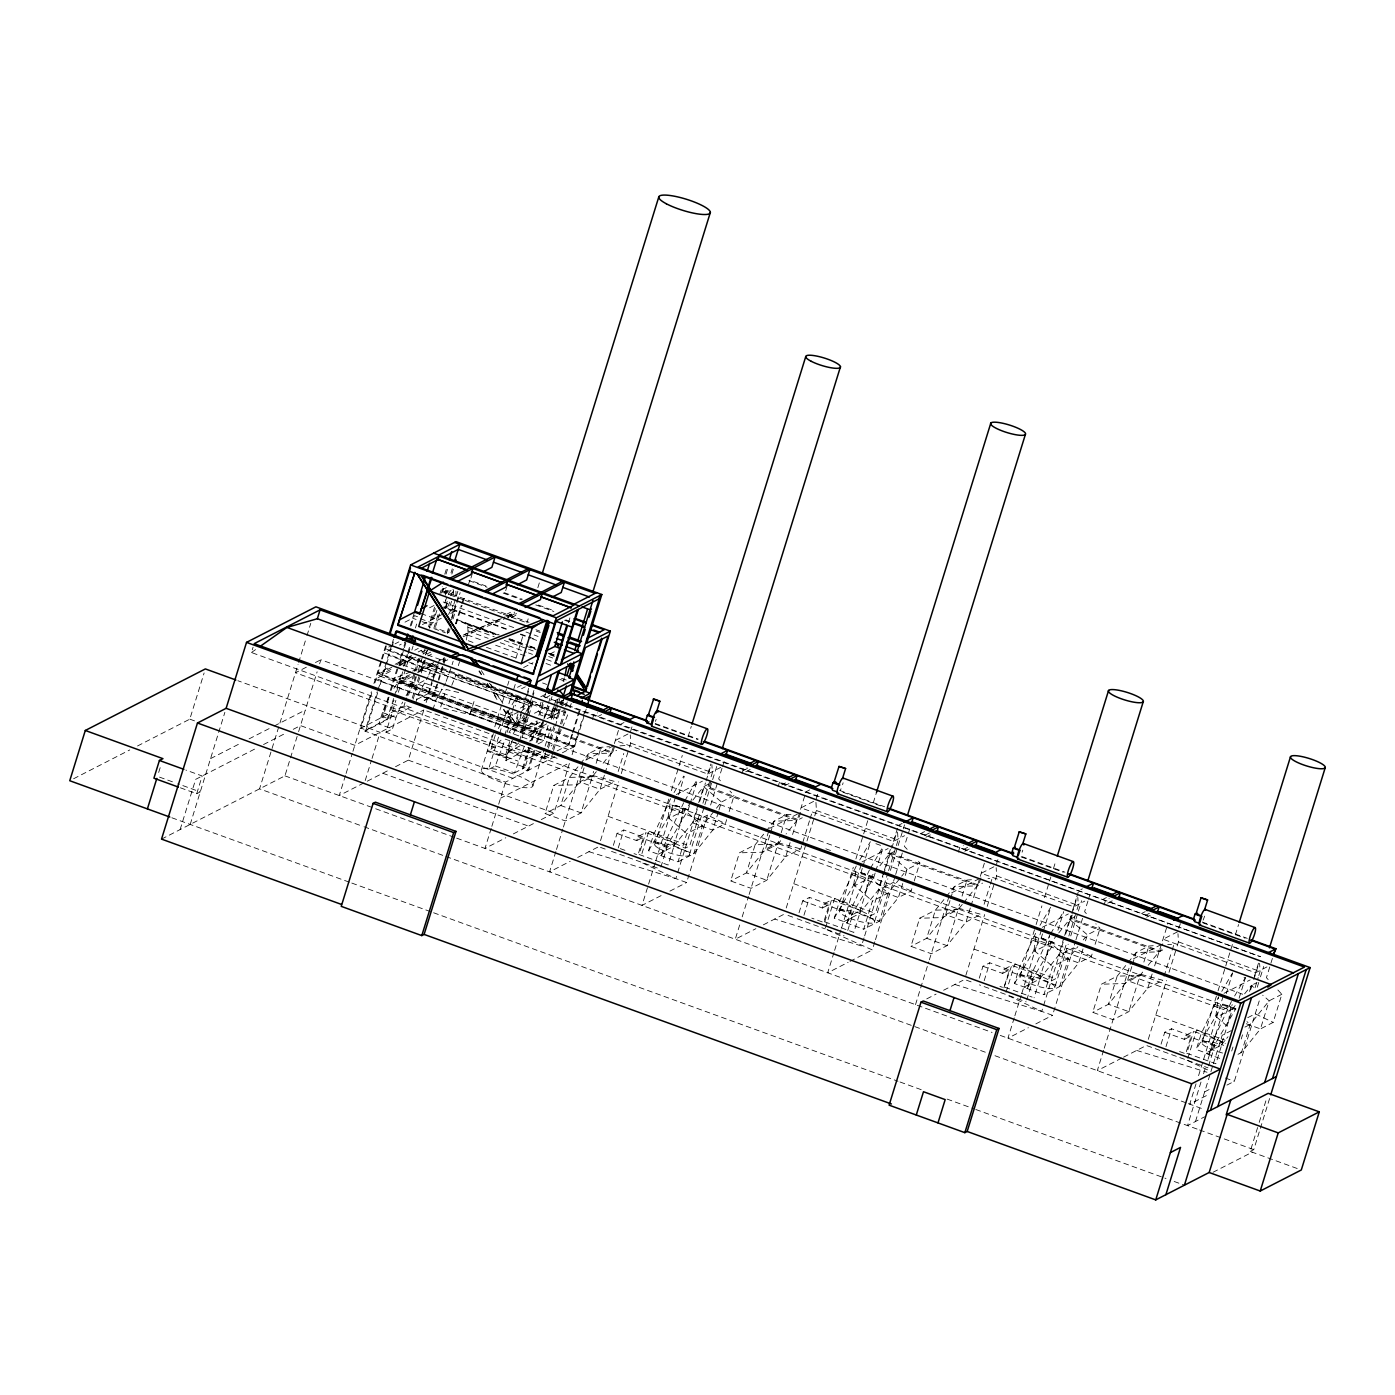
<?xml version="1.0" encoding="UTF-8"?>
<svg xmlns="http://www.w3.org/2000/svg" width="1395" height="1395" viewBox="0 0 1395 1395"><rect width="100%" height="100%" fill="white"/><g stroke="black" fill="none" stroke-linecap="round" stroke-linejoin="round"><path stroke-width="0.75" stroke-dasharray="5 3.75" d="M466.279 640.009L468.005 630.993L467.674 624.96L457.072 619.676L455.799 623.844M668.065 817.365L670.542 800.224M680.899 822.021L683.376 804.88M853.74 884.744L856.234 867.603M866.591 889.4L869.068 872.259M1033.991 950.152L1036.468 932.993M1046.825 954.808L1049.615 935.522L1032.126 972.734L1027.33 988.183L1014.496 983.527L1019.274 968.078L1036.781 930.866M1215.795 1016.118L1218.585 996.832L1201.078 1034.044L1196.3 1049.493L1209.151 1054.149L1235.9 1008.602L1222.84 1004.051L1196.3 1049.493M1228.629 1020.774L1231.105 1003.633M458.711 692.548L446.121 689.461L440.541 707.457L469.941 714.676L471.963 708.119M537.999 743.919L543.684 740.989L548.165 725.156M158.681 772.446L161.123 764.565M137.53 745.976L189.807 719.157L204.123 672.948M180.112 829.589L195.666 779.352L255.826 748.487M180.408 787.809L196.712 793.72L202.188 775.986L185.901 770.075M190.191 824.428L218.021 734.485M218.649 732.48L224.874 712.339M1235.831 1009.718L251.449 652.511L253.088 647.193M278.704 726.969L259.557 788.855L361.968 826.032M279.907 723.081L298.042 664.508M298.669 662.451L306.325 637.724M306.97 635.667L310.789 623.303M161.524 839.11L284.929 775.847L297.989 733.648M298.617 731.625L317.136 671.815M319.629 663.776L320.867 659.748L1242.701 994.251M345.472 775.463L339.247 795.551L388.246 770.441M346.099 773.44L352.307 753.352M352.935 751.347L371.384 691.746M373.912 683.55L380.887 661.038M381.515 658.998L386.589 642.624M371.767 693.071L360.921 728.103L366.153 730.003L387.182 719.227L381.951 717.326L389.606 692.583M374.959 682.765L381.689 660.986M382.317 658.981L387.322 642.816M573.868 746.534L378.742 675.668L379.388 673.611L394.68 665.781M554.809 756.665L505.513 782.124L365.002 731.137L377.208 691.728M377.853 689.653L381.463 680.533L376.231 678.633L393.442 669.809M391.611 645.188L382.23 675.476L545.218 734.694M392.222 643.217L393.442 639.276M365.943 730.649L377.626 692.896M380.19 684.649L381.463 680.533M385.683 666.932L383.172 674.988L518.399 724.057L524.642 703.882L388.473 655.301L389.414 654.813L386.293 664.909M391.943 646.687L393.774 640.758M389.065 697.134A40.56 8.562 -70.1 0 0 382.439 712.514L378.882 724.022L392.466 728.957L396.041 717.448A40.56 8.562 -70.1 0 1 402.649 702.069M390.251 690.525L397.261 667.856M395.151 664.282L398.987 662.311L403.347 648.187M403.975 646.164L405.23 642.136L399.493 645.083M410.182 626.111L414.507 612.126M388.682 698.459L383.015 716.786L388.246 718.669L409.188 707.945L403.957 706.044L406.486 697.901M391.21 690.333L398.133 667.943M399.214 664.438L406.294 641.595M411.263 625.518L414.332 615.596L417.82 616.852M398.987 662.311L400.417 662.834L399.772 664.874L404.637 665.711L407.758 655.615M431.543 663.811L418.221 670.646L400.731 664.299L401.446 661.98L410.967 657.097M365.194 780.572L371.401 760.467M372.029 758.461L380.12 732.34L237.882 680.725M393.599 698.476L386.973 719.872L365.002 731.137M394.244 696.401L401.865 671.78M403.573 666.252L407.323 654.133M407.95 652.11L409.834 646.059M415.414 628.012L416.634 624.053M388.246 718.669L393.965 700.168M396.511 691.937L402.771 671.762M408.386 653.592L410.269 647.524M512.924 778.34L385.997 732.27L395.884 700.36M398.377 692.269L401.516 682.155L412.432 676.558M512.732 711.938L505.147 715.844L402.632 678.65L409.502 656.417L536.43 702.47L523.421 709.41M411.839 650.035L413.059 646.094M407.113 695.861L414.036 673.489M414.664 671.448L419.703 655.162M444.778 574.182L447.307 565.986M408.526 695.233L415.396 673.07M416.006 671.065L420.994 654.952M429.276 628.221L435.362 608.534M439.634 594.758L442.25 586.318M446.016 574.13L448.527 566.021M406.084 695.617A40.56 8.562 -70.1 0 1 409.398 690.42L412.327 686.811L415.448 676.697M441.308 618.247L432.084 622.972L431.456 625.03L419.808 620.81M433.409 618.927L435.868 610.958M441.413 593.032L444.499 583.075M416.355 676.697L413.286 686.584L424.324 680.481M418.221 670.646L425.109 648.413M436.862 610.417L434.386 618.403L420.802 613.486M442.442 592.422L443.68 588.428M412.24 698.058L419.581 674.343M423.749 660.864L420.802 670.385L424.603 660.428M427.009 650.366L425.58 654.97L427.864 649.931M438.047 614.689L433.758 628.57L435.205 627.82L439.512 613.939M462.931 599.623L444.761 593.014L446.627 586.964M451.003 572.822L452.259 568.794M413.129 699.139L420.61 674.971M421.238 672.965L426.225 656.853M445.301 595.194L447.464 588.237M451.84 574.095L453.706 568.044M415.501 703.481L418.413 694.065L428.108 676.68M451.596 601.262A14.299 3.017 -70.1 0 1 448.963 608.168L448.562 608.987L451.021 609.877L452.294 609.231L457.996 590.852M428.125 693.646L432.485 679.557M433.113 677.534L438.1 661.439M447.132 632.214L448.388 628.134M451.561 617.898L455.991 603.582M456.618 601.541L459.164 593.346M395.535 766.692L408.299 760.153L423.853 709.915L492.313 734.746M426.155 702.487L432.206 682.922M432.834 680.882L437.28 666.514M437.925 664.456L439.826 658.3M447.446 633.679L448.719 629.581M451.631 619.624L460.158 592.631M431.613 676.749L435.257 674.866L438.187 665.363M450.027 628.796L448.789 632.755L435.205 627.82M453.096 618.874L455.555 610.94L450.341 613.608M444.22 657.272L442.982 661.282L443.819 660.846L426.434 654.534M424.063 700.674L433.217 695.983L437.716 681.457M438.344 679.435L444.569 659.294M455.52 623.879L461.222 605.482M461.85 603.425L464.378 595.246M445.476 658.841L434.246 695.094L421.987 701.371M456.322 623.774L462.076 605.203M462.721 603.128L465.267 594.88M468.458 584.557L469.819 580.163L485.983 586.039M470.935 578.088L472.521 572.926M432.903 709.793L435.815 700.377L445.511 682.992M452.085 664.7L453.166 661.213M458.345 665.642L459.565 661.666M451.788 685.311L455.869 675.267L554.582 711.084L455.869 675.267M505.705 590.713L507.292 585.551M469.941 714.676L474.928 698.581M508.146 618.002L509.053 615.073L514.72 612.161M481.258 770.441L492.191 735.13M494.772 726.83L501.834 703.987M502.479 701.894L506.978 687.369M507.623 685.294L508.913 681.126M515.976 658.283L523.7 633.365M526.909 622.972L528.199 618.822M537.842 587.679L539.778 581.436M512.366 740.222L505.949 758.008L487.221 751.207L494.214 731.503M518.888 742.82L505.688 754.765L490.866 749.377L496.149 732.305M505.147 715.844L506.385 711.799M508.896 703.725L512.017 693.611M513.744 689.217L515.575 683.288M518.591 711.886L504.031 719.349L488.512 769.482L495.33 765.942L505.234 739.088L516.743 743.256M504.694 735.409L516.673 696.715L518.469 695.809L515.313 705.992M507.117 732.462L512.802 714.135M517.946 713.944L514.755 724.284L508.931 732.305L528.13 739.263L533.936 731.242M505.688 754.765L510.971 737.676M546.613 723.848L535.192 730.405L516.01 723.447L518.521 715.339M505.949 758.008L511.058 741.547L559.5 759.142M541.173 751.818L527.763 758.706L525.043 767.442L505.862 760.484L508.565 751.748L521.992 744.86M526.822 694.257L517.44 724.546L518.399 724.057M527.432 692.286L528.653 688.328M527.153 695.756L529.594 687.857M618.438 730.439L611.463 752.986L522.079 720.552L523.212 716.925M522.079 720.552L523.387 719.89L525.636 712.618M491.214 828.351L484.989 848.439L505.81 837.767M491.842 826.328L498.05 806.24M498.678 804.217L505.513 782.124M380.521 681.022L521.033 732.009L526.822 713.298M527.467 711.223L533.901 690.438M532.454 697.674L534.895 689.775M519.515 740.797L526.456 718.39M527.083 716.35L531.495 702.103L516.673 696.715L511.267 706.079M521.939 737.833L528.234 717.466M528.879 715.426L533.291 701.179M495.33 765.942L514.528 772.9L524.415 746.046M505.862 760.484L525.078 750.545L526.142 747.092M534.494 713.264L538.191 711.363L541.12 701.929M514.528 772.9L522.288 768.872L530.257 743.134M530.867 741.146L537.127 720.919M538.854 715.356L543.858 699.191M544.486 697.169L545.741 693.123M534.895 750.144L528.705 770.162L523.474 768.261L529.647 748.348M532.105 740.379L537.703 722.296M543.161 704.649L540.039 714.746L545.271 716.646L548.392 706.55M568.445 622.676L570.224 616.921M533.71 750.772L527.519 770.772L522.288 768.872M536.186 742.75L543.004 720.744L521.033 732.009M547.834 705.138L544.085 717.257L558.785 709.706M548.462 703.115L550.327 697.047M537.371 742.14L544.189 720.134M550.781 700.639L552.036 696.611M552.716 717.396L550.851 716.716L555.716 700.987L550.048 717.135L552.716 717.396L555.611 708.067M551.914 717.815L554.792 708.486M553.972 711.398L557.669 699.47M563.161 681.702L564.382 677.778M556.343 706.271L557.738 701.72M532.925 785.612L544.503 748.226M545.131 746.151L550.92 727.458M553.501 719.14L558 704.614M558.645 702.539L559.918 698.372M544.259 757.502L546.404 750.597M547.555 746.883L554.966 722.924M559.116 709.497L556.204 718.931L560.302 708.887M567.259 701.964L566.004 706.01L560.79 704.109L562.045 700.063M548.427 748.191L554.669 728.068M555.28 726.063L560.267 709.968M563.702 698.878L562.325 703.324L560.79 704.109M552.699 748.993L564.94 709.497M552.908 752.515L551.025 758.601L526.612 749.743L530.414 747.807M553.536 750.493L561.086 726.115M561.714 724.092L566.736 707.84M569.98 707.561L571.235 703.516M604.401 775.184L600.042 789.256L581.07 812.884L565.341 820.94L545.026 813.564L553.728 785.455L569.456 777.399L578.942 765.576M571.758 734.572L568.637 744.634L572.665 734.101M572.386 732.549L579.867 708.398M573.275 732.096L580.756 707.928M576.989 736.473L573.729 746.97L433.217 695.983M577.6 734.45L582.587 718.338M583.215 716.332L585.08 710.299M541.277 819.58L554.042 813.041L569.596 762.803L500.543 798.202M572.107 754.643L579.221 731.712M579.849 729.655L584.296 715.286M584.923 713.246L586.196 709.131M592.387 719.349L593.799 714.798L597.496 712.897M555.873 851.508L549.578 871.875L570.189 861.308M556.5 849.468L562.813 829.083M563.44 827.061L583.284 762.978M584.086 767.825L579.745 781.88L560.755 805.508L545.026 813.564M586.58 759.787L588.446 753.771L601.106 747.267L609.493 746.656M592.404 775.393L615.073 781.549L600.042 789.256L579.745 781.88L592.404 775.393L593.642 771.383M596.136 763.344L601.106 747.267M605.029 773.179L611.237 753.108L616.607 750.353M614.445 746.866L612.754 752.323L523.387 719.89M618.177 771.505L623.774 753.439M631.987 726.865L630.121 732.898L615.317 740.483L707.753 774.033L720.709 767.389M600.53 840.627L618.752 781.741M621.281 773.615L628.831 749.22M629.459 747.179L630.714 743.116L630.244 734.938M613.329 845.405L617.026 833.495L623.809 830.008L643.479 837.157L637.951 855.03L634.01 853.618M618.264 847.898L623.809 830.008M617.026 833.495L636.713 840.627L637.951 836.616L645.833 832.571L674.918 843.121L668.135 865.022L639.067 854.472L645.833 832.571M641.927 853.566L648.884 831.124L685.241 848.23L689.688 845.945L700.395 811.367M689.444 805.717L688.171 809.85L661.404 855.397L648.57 850.741L653.348 835.291L670.856 798.079M654.656 844.69L668.798 799.021M671.379 790.703L678.441 767.878M679.086 765.803L682.294 755.427M688.084 736.734L691.292 726.359M655.249 862.633L641.996 905.407L662.451 894.927M655.877 860.593L675.703 796.528M678.528 794.854L684.282 776.265M661.404 855.397L666.2 839.947L683.689 802.735M660.864 867.08L667.019 847.166L674.918 843.121M690.089 803.642L697.762 778.846M698.075 804.723L692.478 822.788L673.489 846.416L657.777 854.49L678.022 861.831L686.724 833.722L702.452 825.666L714.658 810.478M698.703 802.7L703.673 786.64L709.305 783.763M707.753 774.033L710.875 763.989M697.238 809.449L675.825 878.623L686.619 882.547L707.509 815.098L725.417 823.643L726.673 819.615M699.767 801.288L705.452 782.926M706.079 780.886L711.136 764.565M702.923 803.241L710.473 778.846M711.101 776.806L712.357 772.743L711.886 764.565M809.693 789.901L805.996 791.802L797.138 820.365L707.771 787.948L709.078 787.268L710.77 781.81M689.479 854.507L704.248 806.763M704.894 804.688L717.745 763.17M710.613 805.054L717.448 782.961M722.017 768.226L718.687 778.951L722.906 783.467M722.558 766.43L724.423 760.414M718.32 812.082L712.74 830.147L693.751 853.775L678.022 861.831M718.948 810.059L721.442 802.038L734.119 795.534L729.916 791M729.149 811.594L734.119 795.534M742.018 773.65L743.43 769.098L747.127 767.198M790.093 842.58L785.734 856.635L766.744 880.262L751.033 888.319L730.718 880.96L739.42 852.833L755.148 844.777L764.634 832.954M778.079 786.728L779.474 782.176M739.681 924.99L735.252 939.253L755.881 928.686M742.192 916.846L748.505 896.479M749.132 894.439L768.959 830.356M769.778 835.204L765.436 849.259L746.447 872.886L730.718 880.96M770.406 833.199L774.138 821.149L786.797 814.663L790.982 814.349M809.466 820.818L800.765 848.927L785.734 856.635L765.436 849.259L778.096 842.772L780.572 834.733M781.2 832.728L786.797 814.663M792.569 834.541L796.929 820.487L802.299 817.732M800.695 812.431L798.446 819.702L709.078 787.268M810.077 818.813L811.942 812.779M817.679 794.261L815.813 800.277L801.009 807.862L893.445 841.412L904.553 835.71M786.222 908.005L806.327 843.033M806.973 840.993L816.406 810.495L815.935 802.317M799.021 912.783L802.718 900.874L809.501 897.386L829.171 904.535L823.643 922.426L811.82 918.137M803.956 915.277L809.501 897.386M802.718 900.874L822.387 908.005L823.643 903.995L831.525 899.949L860.61 910.499L853.827 932.401L824.759 921.851L823.643 922.426M824.759 921.851L831.525 899.949M874.839 941.747L872.311 949.925L825.16 928.913L834.559 898.502L870.933 915.608L875.38 913.324L887.97 872.66M875.136 873.096L873.845 877.228L847.096 922.775L834.262 918.119L839.04 902.67L856.53 865.458M839.842 910.83L853.322 867.237M855.902 858.936L868.754 817.418M873.253 802.892L876.461 792.5M834.001 952.419L827.688 972.803L848.143 962.306M834.628 950.379L840.941 930.012M841.569 927.971L861.395 863.906M834.262 918.119L861.011 872.572L862.284 868.44M862.93 866.365L870.602 841.569M847.096 922.775L851.874 907.325L869.381 870.114M847.776 930.465L852.711 914.545L860.61 910.499M875.781 871.021L882.808 848.299M883.767 872.102L878.17 890.167L859.181 913.795L843.452 921.868L863.714 929.209L872.416 901.1L888.144 893.044L900.35 877.856M984.364 863.226L977.389 885.773L888.005 853.339L889.138 849.712M888.005 853.339L889.312 852.676L891.562 845.405M884.395 870.096L889.365 854.019L894.997 851.142M893.445 841.412L898.415 825.334L902.129 823.451M864.028 937.893L861.517 946.002L774.626 919.061M864.656 935.871L882.93 876.827M883.558 874.787L891.143 850.305M891.771 848.265L896.828 831.943M888.598 870.619L898.049 840.121L897.578 831.943M874.351 922.357A18.274 3.958 17.2 0 0 851.002 910.918A18.274 3.958 17.2 0 0 845.928 916.498A18.274 3.958 17.2 0 0 874.351 922.357L887.848 878.763M890.411 870.463L897.491 847.619M898.136 845.544L904.553 824.794M875.467 939.707L895.049 876.444M895.677 874.438L903.14 850.34M907.151 837.384L904.378 846.329L907.186 849.346M908.25 833.826L910.115 827.793M902.774 883.471L898.415 897.526L879.443 921.153L863.714 929.209M905.25 875.432L907.116 869.416L919.811 862.912L917.003 859.895M911.109 891.021L893.184 882.477L878.17 890.167L898.415 897.526L911.109 891.021L913.603 882.983M914.213 880.977L919.811 862.912M970.327 907.971L965.968 922.025L946.996 945.653L931.267 953.727L910.952 946.351L919.654 918.241L935.382 910.168L944.886 898.363M958.313 852.136L959.725 847.585L963.422 845.684M915.504 1004.662L928.739 961.87M929.366 959.83L949.21 895.764M950.012 900.612L945.671 914.667L926.681 938.294L910.952 946.351M950.64 898.589L954.372 886.54L967.031 880.053L973.326 879.582M958.33 908.18L980.999 914.335L965.968 922.025L945.671 914.667L958.33 908.18L959.568 904.152M962.062 896.131L967.031 880.053M970.955 905.965L977.163 885.877L982.551 883.122M980.929 877.839L978.68 885.11L889.312 852.676M984.103 904.291L989.7 886.209M990.328 884.203L992.194 878.187L987.991 878.501M997.913 859.651L996.047 865.685L981.26 873.27L1073.679 906.802L1084.787 901.118M965.828 975.436L984.678 914.527M987.207 906.401L994.757 882.006M995.385 879.966L996.64 875.903L996.169 867.725M979.255 978.191L982.952 966.264L989.735 962.794L1009.405 969.943L1003.877 987.817L999.936 986.387M984.19 980.685L989.735 962.794M982.952 966.264L1002.639 973.414L1003.877 969.385L1011.776 965.34L1040.844 975.907L1034.061 997.809M1003.877 987.817L1011.776 965.34M1006.004 992.316L1014.81 963.91L1051.167 981.016L1055.631 978.732L1066.321 944.153M1020.094 976.326L1035.474 926.611M1036.119 924.536L1041.891 905.896M1044.454 897.613L1048.935 883.105M1049.581 881.047L1050.871 876.897M1053.434 868.614L1055.998 860.331M1014.235 1017.827L1007.94 1038.194L1028.377 1027.714M1014.862 1015.787L1021.175 995.42M1021.803 993.379L1041.647 929.314M1014.496 983.527L1041.245 937.963L1042.536 933.83M1043.164 931.773L1050.836 906.977L1039.972 925.373M1026.79 999.849L1032.945 979.953L1040.844 975.907M1057.933 930.238L1063.688 911.632M1064.001 937.492L1058.404 955.575L1039.432 979.203L1023.703 987.259L1043.948 994.618L1052.65 966.508L1068.378 958.452L1077.864 946.63M1064.629 935.487L1069.599 919.427L1075.231 916.532M1070.941 915.678L1069.808 919.322L1159.193 951.739M1072.615 910.29L1076.173 898.781M1076.8 896.776L1078.666 890.742L1082.363 888.842M1063.164 942.235L1041.751 1011.41L1052.545 1015.316L1075.301 941.852M1065.693 934.075L1071.377 915.713M1072.005 913.673L1077.062 897.351M1072.249 915.015L1071.116 918.642L1160.5 951.076L1162.75 943.805M1068.849 936.028L1076.399 911.615M1077.027 909.592L1078.283 905.529L1077.812 897.351M1054.725 987.712A18.274 3.958 17.2 0 0 1030.975 976.291A18.274 3.958 17.2 0 0 1026.511 982.063A18.274 3.958 17.2 0 0 1054.725 987.712L1068.186 944.206M1070.75 935.923L1077.794 913.132M1078.44 911.074L1081.648 900.717M1075.911 939.846L1083.374 915.748M1087.943 901.013L1084.612 911.72L1087.42 914.736M1088.484 899.217L1090.349 893.201M1083.008 948.879L1078.666 962.916L1059.677 986.544L1043.948 994.618M1085.502 940.84L1087.368 934.824L1100.045 928.32L1095.842 923.786M1104.073 905.024L1105.485 900.472L1109.182 898.572M1091.343 956.412L1073.435 947.868L1058.404 955.575L1078.666 962.916L1091.343 956.412L1092.599 952.401M1095.075 944.38L1100.045 928.32M1152.13 973.954L1147.789 988.009L1128.799 1011.637L1113.071 1019.693L1092.756 1012.334L1101.457 984.207L1117.186 976.151L1126.689 964.329M1103.602 1050.261L1097.307 1070.628L1121.685 1058.125M1104.247 1048.22L1131.014 961.73M1131.833 966.578L1127.474 980.633L1108.484 1004.26L1092.756 1012.334M1132.444 964.573L1136.175 952.523L1148.835 946.037L1155.13 945.566M1143.865 962.097L1148.835 946.037M1154.624 965.915L1168.034 923.176M1164.04 976.291L1171.504 952.192M1172.131 950.187L1173.997 944.153L1167.702 944.624M1180.344 923.612L1177.868 931.651L1163.064 939.236L1255.5 972.786L1268.439 966.142M1148.259 1039.38L1166.499 980.511M1169.01 972.367L1176.56 947.972M1177.188 945.932L1178.444 941.869L1177.973 933.691M1161.076 1044.157L1164.755 1032.248L1171.538 1028.76L1191.208 1035.91L1185.68 1053.8L1177.816 1050.941M1165.993 1046.651L1171.538 1028.76M1164.755 1032.248L1184.442 1039.38L1185.68 1035.369L1193.579 1031.323L1222.648 1041.873L1215.865 1063.775L1186.796 1053.225L1193.579 1031.323M1187.825 1058.282L1196.614 1029.876L1225.316 1043.39M1202.019 1042.64L1217.399 992.926M1218.044 990.851L1225.089 968.06M1225.734 965.985L1232.796 943.194M1235.36 934.912L1238.568 924.554M1196.038 1083.793L1189.743 1104.177L1208.332 1094.639M1198.567 1075.65L1202.978 1061.386M1203.606 1059.346L1223.45 995.28M1226.257 993.606L1232.657 972.943M1209.151 1054.149L1213.929 1038.7L1231.419 1001.488M1200.99 1082.049L1187.529 1125.591L1204.582 1116.837M1203.571 1073.749L1205.489 1067.541M1208.053 1059.241L1223.467 1009.492L1232.517 1004.836M1208.593 1065.832L1214.766 1045.919L1222.648 1041.873M1195.48 1121.51L1210.285 1073.679M1210.912 1071.656L1212.778 1065.606M1213.406 1063.583L1222.159 1035.317L1231.279 1030.643M1219.683 1058.387L1205.507 1053.242L1221.235 1045.169L1232.413 1009.021L1236.493 1003.964M1239.091 998.262L1245.491 977.599M1249.536 991.426L1251.402 985.393L1257.034 982.516M1254.419 976.273L1258.604 962.742M1231.715 1051.028L1232.971 1046.982M1250.652 989.84L1253.181 981.679M1253.809 979.639L1258.865 963.317M1255.047 987.765L1258.203 977.599M1258.831 975.558L1260.086 971.495L1259.615 963.317M1241.254 1038.979L1242.526 1034.828M1257.279 987.189L1259.842 978.906M1260.487 976.831L1263.696 966.473M1226.92 1085.101L1234.348 1081.299L1260.208 997.774M1269.746 966.979L1266.433 977.703L1269.223 980.72M1270.915 963.178L1272.781 957.162M1237.993 1054.306L1241.48 1052.527L1260.47 1028.9L1273.164 1022.396L1281.848 994.286L1276.251 988.253M1297.193 1168.504L1250.216 1151.45L1258.569 1124.457M1259.214 1122.382L1266.922 1097.481M1250.216 1151.45L1253.774 1149.637L1270.113 1096.836M428.771 675.023L434.141 660.149M446.173 681.335L451.544 666.461M551.234 719.384L554.181 712.374L455.485 676.558M498.311 728.556L510.186 707.962M513.133 733.927L525.008 713.333M526.089 711.467L531.495 702.103M674.047 792.587L683.637 776.126M684.753 800.904L697.535 778.968M859.739 859.965L870.393 841.691M870.445 868.283L882.163 848.177M1050.679 933.691L1063.478 911.737M1221.776 991.339L1232.43 973.065M1234.627 995.995L1245.282 977.721L1241.602 976.378M648.57 850.741L675.11 805.299L688.171 809.85M1027.33 988.183L1054.097 942.636L1041.245 937.963M448.51 614.515L451.422 609.057A14.299 3.017 -70.1 0 0 452.834 605.674M580.303 763.885L588.446 753.771L611.237 753.108L601.751 764.913M596.328 771.662L592.247 776.736L581.07 812.884L560.755 805.508L569.456 777.399L592.247 776.736L576.519 784.792L553.728 785.455M691.467 801.829L684.683 810.268L673.489 846.416L693.751 853.775L702.452 825.666L684.683 810.268L668.955 818.342L686.724 833.722M692.827 800.137L703.673 786.64L721.442 802.038L716.001 808.786M765.994 831.28L774.138 821.149L796.929 820.487L786.082 833.983M780.659 840.732L777.939 844.114L766.744 880.262L746.447 872.886L755.148 844.777L777.939 844.114L762.211 852.171L739.42 852.833M873.096 874.281L870.375 877.647L859.181 913.795L879.443 921.153L888.144 893.044L870.375 877.647L854.647 885.72L872.416 901.1M879.861 865.842L889.365 854.019L907.116 869.416L901.693 876.165M946.228 896.671L954.372 886.54L977.163 885.877L963.614 902.757M962.254 904.448L958.173 909.505L946.996 945.653L926.681 938.294L935.382 910.168L958.173 909.505L942.462 917.579L919.654 918.241M1057.393 934.615L1050.609 943.055L1039.432 979.203L1059.677 986.544L1068.378 958.452L1050.609 943.055L1034.881 951.111L1052.65 966.508M1058.753 932.924L1069.599 919.427L1087.368 934.824L1083.287 939.881M1128.049 962.637L1136.175 952.523L1158.966 951.861L1164.354 949.106M1142.697 972.106L1139.994 975.489L1128.799 1011.637L1108.484 1004.26L1117.186 976.151L1139.994 975.489L1124.265 983.545L1101.457 984.207M1148.12 965.357L1158.966 951.861M1244.619 993.833L1251.402 985.393L1254.628 988.201M1221.235 1045.169L1228.018 1036.729M490.866 749.377L502.601 738.775M516.01 723.447L527.083 717.047M409.293 676.279L399.702 681.649L528.443 728.207M251.449 652.511L256.767 648.762M523.474 768.261L525.043 767.442M73.621 778.741L129.787 749.935M446.435 587.591L440.994 590.381L529.001 622.309M443.418 592.823L450.969 588.934M444.761 593.014L451.893 589.37M306.359 667.176L295.496 672.756L1223.467 1009.492M315.427 662.538L320.867 659.748M448.632 594.723L456.2 590.835M429.573 607.784L435.275 604.855L428.527 626.669L445.406 632.789M404.986 622.135L412.641 618.212L416.111 619.467M422.389 624.576L443.122 613.939M393.146 644.821L385.491 648.745L531.233 701.633M395.047 643.845L398.865 641.874M391.838 648.989L384.2 652.912L529.943 705.8L523.055 728.033L536.43 721.18M390.722 650.628L389.78 651.116L525.932 699.697M414.751 650.209L418.273 648.396M418.169 651.971L421.639 650.192M210.54 758.636L241.37 742.837M249.077 738.879L272.199 727.039M274.135 726.045L305.296 710.072M411.542 655.633L400.121 661.492L401.446 661.98M387.514 668.205L377.94 673.105L379.388 673.611M396.581 664.805L400.417 662.834M425.684 650.087L421.9 652.04L427.132 653.924L430.671 652.11M378.742 675.668L392.134 668.798M400.731 664.299L414.053 657.463M398.761 665.903L415.902 657.115M422.894 653.976L426.678 652.04M506.734 614.236L510.518 612.3M428.003 655.946L431.543 654.115M514.825 613.765L507.274 617.654L516.603 613.608M263.533 744.546L285.975 733.038M293.229 729.323L300.483 725.592L354.801 745.314L423.853 709.915M511.477 617.514L519.045 613.643M421.953 667.455L425.928 668.449M428.091 665.014L431.543 666.269M402.632 678.65L409.555 675.093M417.576 672.739L433.932 664.351M196.712 793.72L200.252 791.907L177.828 783.781M359.98 728.591L405.422 705.295L410.514 707.614L413.443 706.114M416.774 699.47L429.032 693.193L574.775 746.081M385.997 732.27L392.466 728.957M523.613 667.542L532.995 662.73M549.909 654.063L555.541 651.169M489.279 683.114C498.067 692.025 488.634 688.136 486.855 683.602M502.828 703.376L497.038 694.257L492.958 693.21L497.596 700.499M497.038 694.257L501.171 701.807M517.493 687.299L521.259 685.364M521.521 688.746L525.322 686.793M540.789 696.733L548.427 692.809M520.335 708.05L533.64 701.232M545.515 697.814L550.955 695.024M554.983 700.708L558.68 698.825M559.116 702.417L566.527 698.616M560.04 704.37L563.737 702.47M561.522 705.94L567.19 703.028M565.638 706.201L567.643 704.911L562.412 703.028M547.119 718.634L564.556 709.689M597.932 716.507L601.629 714.606M530.675 752.568L532.21 751.783M545.794 756.718L549.578 754.765M557.146 750.894L568.515 745.069M562.377 752.794L574.635 746.499M620.304 724.423L624.001 722.523M585.76 760.048L613.713 745.715M513.377 833.896L533.989 823.329M676.331 794.54L702.417 781.165M742.96 770.755L752.219 766.012M577.687 857.454L598.647 846.713M745.732 771.749L751.277 768.907M636.713 840.627L643.479 837.157M707.509 815.098L692.478 822.788L712.74 830.147L725.417 823.643M781.775 784.827L785.472 782.926M784.548 785.838L793.79 781.095M769.587 828.386L799.387 813.093M669.896 891.126L686.619 882.547M862.005 861.918L888.109 848.544M920.909 833.495L924.606 831.594M925.042 835.204L932.453 831.403M925.966 837.157L931.511 834.315M763.379 924.833L784.339 914.091M822.387 908.005L829.171 904.535M963.858 849.293L967.572 847.393M964.782 851.246L974.041 846.503M951.686 892.835L979.639 878.501M850.008 961.364L872.311 949.925M1042.257 927.326L1068.343 913.952M1102.713 899.479L1106.409 897.578M1107.769 903.123L1113.315 900.281M926.751 998.89L936.115 994.077M943.613 990.241L962.951 980.319M1002.639 973.414L1009.405 969.943M1141.528 913.551L1145.225 911.65M1145.661 915.259L1149.375 913.359M1146.585 917.212L1150.282 915.312M1133.49 958.801L1161.442 944.467M1035.822 1023.895L1052.545 1015.316M1224.06 993.292L1250.147 979.918M1123.55 1057.166L1146.376 1045.465L1207.983 1067.82M1232.413 1009.021L1216.702 1017.094L1229.605 1028.289M1184.442 1039.38L1191.208 1035.91M1281.848 994.286L1269.171 1000.79L1250.182 1024.418L1241.48 1052.527L1237.435 1051.045M1247.723 1017.687L1255.238 1013.851L1273.164 1022.396M1244.933 1027.104L1250.182 1024.418L1246.956 1021.628M1204.652 1091.849L1211.941 1088.1M1213.04 1172.271L1252.239 1152.183M463.192 635.109L505.112 616.921M507.117 616.067L515.086 612.597M464.692 634.498L504.606 617.183M506.612 616.311L514.598 612.858M463.123 636.765L505.112 618.56M410.636 671.884L392.379 679.173L395.849 680.411L410.147 674.692M412.606 671.1L432.45 663.235M439.669 660.428L445.458 658.144M418.029 671.57L435.903 664.491M443.122 661.683L449.417 659.137M619.973 745.872L626.25 745.401M778.096 842.772L800.765 848.927M588.934 851.682L675.825 878.623L639.468 861.517M954.877 984.469L1041.751 1011.41L1005.394 994.304L979.412 984.887M1136.681 1050.435L1207.006 1072.249M504.17 592.631L522.358 599.24M538.453 605.081L554.425 610.87M468.912 580.634L487.064 587.225M503.194 593.084L521.364 599.676M535.767 604.907L553.885 611.481M565.777 619.868L569.788 621.316M564.591 620.234L570.642 622.432M464.953 600.356L501.293 613.538M503.316 614.271L525.531 622.327M535.872 629.686L539.9 631.15M536.29 631.115L540.318 632.58M443.209 601.995L513.883 627.645M526.002 632.04L532.053 634.237M534.076 634.969L538.104 636.434M452.294 609.231L508.582 629.651M520.649 634.028L526.665 636.225M528.688 636.94L536.726 639.869M443.906 606.72L508.286 630.069M520.457 634.498L530.606 638.178M532.628 638.91L536.691 640.375M446.348 607.924L444.709 607.313A6.173 1.308 -70.1 0 0 448.109 601.454M440.506 606.755L454.09 611.69M457.072 619.676L499.375 635.039M509.454 638.683L527.589 645.257M529.594 645.99L535.645 648.187M549.735 653.313L555.785 655.493M461.728 621.717L497.98 634.864M510.064 639.259L522.166 643.636M530.222 646.565L536.255 648.762M548.34 653.139L554.39 655.336M466.366 623.739L496.585 634.708M508.669 639.084L522.776 644.194M530.832 647.123L534.86 648.588M548.967 653.697L555.001 655.894M467.674 624.96L493.865 634.446M509.977 640.305L536.168 649.808M550.275 654.918L554.303 656.382M468.092 627.297L494.283 636.8M504.345 640.462L526.508 648.501M528.531 649.233L534.564 651.43M548.671 656.539L552.699 658.004M468.005 630.993L488.145 638.3M500.23 642.694L526.421 652.197M528.443 652.912L532.471 654.377M546.561 659.504L552.612 661.701M467.43 634.987L481.519 640.096M495.626 645.222L527.851 656.905M545.986 663.497L552.036 665.677M420.436 618.735L432.084 622.972M468.284 640.741L476.358 643.653M486.419 647.315L518.644 659.015M528.722 662.66L532.75 664.125M561.522 678.319L567.294 680.394M559.622 679.295L567.294 682.068M655.214 723.517L698.25 739.123M839.598 790.424L884.674 806.781M1021.925 856.582L1064.96 872.189M1202.211 922.008L1247.287 938.364M542.603 682.957L546.631 684.422M655.197 724.127L697.535 739.489M842.894 792.238L883.977 807.13M1021.123 856.914L1063.321 872.224M1202.926 922.88L1245.125 938.19M421.063 650.75L422.389 651.238M543.143 696.367L1260.47 956.708L554.914 701.406M431.421 668.397L448.824 674.709M630.714 743.116L712.357 772.743M816.406 810.495L898.049 840.121M996.64 875.903L1078.283 905.529M1178.444 941.869L1260.086 971.495M538.191 711.363L557.372 718.32M421.656 669.949L435.257 674.866M875.886 843.679L883.227 846.346M424.969 683.184L442.372 689.496M517.841 721.79L537.023 728.765M401.62 680.219L415.204 685.154M422.144 688.363L439.53 694.675M412.327 686.811L398.743 681.876L395.796 685.486A40.56 8.562 -70.1 0 0 392.501 690.699M471.405 711.311L544.643 737.885M511.756 727.771L530.937 734.746M418.413 694.065L435.815 700.377M470.446 714.414L543.684 740.989M825.84 848.805L831.873 850.985M525.078 750.545L549.49 759.403M861.011 872.572L873.845 877.228M524.694 750.719L549.107 759.595M675.11 805.299L687.944 809.954M860.802 872.677L873.636 877.333M1041.036 938.085L1053.87 942.741M1222.84 1004.051L1235.674 1008.707M666.496 805.543L679.33 810.199M852.188 872.921L865.022 877.577M1032.422 938.329L1045.256 942.985M1214.225 1004.295L1227.077 1008.951M502.095 746.116L521.277 753.073M508.565 751.748L527.763 758.706M392.745 710.456L495.26 747.668M1246.293 1023.756L1260.47 1028.9L1269.171 1000.79L1262.702 995.193M498.974 754.189L518.155 761.147M382.439 712.514L396.041 717.448M488.285 750.667L507.03 757.468M608.063 816.319L689.688 845.945M793.755 883.698L875.38 913.324M973.989 949.106L1055.631 978.732M1155.792 1015.072L1225.176 1040.251M654.081 841.29L666.932 845.945M839.773 908.668L852.624 913.324M1020.007 974.076L1032.858 978.732M1201.827 1040.042L1214.661 1044.698M637.951 836.616L667.019 847.166M823.643 903.995L852.711 914.545M1003.877 969.385L1032.945 979.953M1185.68 1035.369L1214.766 1045.919M408.299 760.153L554.042 813.041M1004.993 987.241L1032.126 997.094M620.234 848.613L626.146 850.758M600.478 847.375L607.819 850.043M611.498 851.368L660.253 869.068M788.001 915.416L795.342 918.084M797.173 918.747L825.16 928.913M827.043 929.593L844.045 935.766M966.404 980.162L973.745 982.83M1009.178 995.681L1026.179 1001.854M1225.368 1078.021L1234.348 1081.299M382.771 773.248L528.513 826.119M189.807 719.157L195.91 721.372M284.929 775.847L373.668 808.036M375.691 808.769L454.631 837.418M456.653 838.151L992.072 1032.439M1000.25 1035.404L1186.325 1102.922M1188.366 1103.672L1204.722 1109.6M364.025 826.764L443.906 855.763M445.964 856.495L986.771 1052.737M994.966 1055.719L1197.555 1129.235M1199.56 1129.967L1253.774 1149.637M159.501 777.12L175.805 783.031M171.847 817.766L349.744 882.32M351.802 883.07L431.578 912.016M433.618 912.766L897.996 1081.264M900.054 1082.014L922.548 1090.175M947.1 1099.086L973.693 1108.729M975.75 1109.478L1165.993 1178.513M1174.171 1181.478L1184.407 1185.192M1187.197 1060.287L1210.162 1071.081M490.918 684.631L493.185 688.206M507.466 710.665L515.592 723.43L506.96 710.927M481.345 670.611L484.745 675.965M479.409 670.856L481.676 674.413M487.361 683.341L489.628 686.915M493.464 692.949L498.102 700.255M503.909 709.375L512.017 722.139L503.403 709.619M478.903 671.1L481.17 674.674M1222.578 1053.033A18.205 3.941 17.2 0 1 1201.967 1042.797A18.205 3.941 17.2 0 1 1223.746 1045.343M455.903 591.306A14.299 3.017 -70.1 0 1 455.032 598.734M445.685 608.551A14.299 3.017 -70.1 0 1 447.9 601.611M450.759 595.229A14.299 3.017 -70.1 0 1 453.532 591.096M452.974 589.422A14.299 3.017 -70.1 0 1 452.573 597.845M445.423 600.722A14.299 3.017 -70.1 0 1 446.836 597.339M448.301 594.322A14.299 3.017 -70.1 0 1 452.154 589.353M449.748 602.047A6.173 1.308 -70.1 0 1 446.051 607.732A6.173 1.308 -70.1 0 1 448.126 599.222M444.831 603.041A6.173 1.308 -70.1 0 1 445.877 600.024M543.893 719A40.751 8.597 -70.1 0 0 548.915 706.672L568.096 713.63A40.751 8.597 -70.1 0 1 563.074 725.975M542.114 722.802A40.751 8.597 -70.1 0 1 529.246 741.233M561.313 729.759A40.751 8.597 -70.1 0 1 551.147 746.011M656.173 719.401A8.283 1.744 -70.1 0 1 655.371 721.372M843.103 782.769A8.283 1.744 -70.1 0 1 842.563 784.74M841.063 788.75A8.283 1.744 -70.1 0 1 840.208 790.547M1022.797 850.148A8.283 1.744 -70.1 0 1 1022.099 852.188M1204.6 916.114A8.283 1.744 -70.1 0 1 1203.118 920.125M1140.133 974.146L1127.474 980.633L1147.789 988.009L1162.802 980.301L1140.133 974.146M660.358 849.206A18.205 3.941 17.2 0 0 689.095 855.466A18.205 3.941 17.2 0 0 666.758 844.114A18.205 3.941 17.2 0 0 660.358 849.206M488.843 776.98A26.976 5.842 17.2 0 0 532.053 786.937A26.976 5.842 17.2 0 0 500.404 770.162A26.976 5.842 17.2 0 0 488.843 776.98"/><path stroke-width="1.5" d="M566.719 666.81L564.975 675.825M235.842 679.975L205.361 668.92L85.304 730.474L69.75 780.729L169.806 817.034M85.304 730.474L162.953 758.653L159.414 760.467L153.921 778.201L178.368 787.076M147.399 808.891L156.833 778.41M1270.74 1094.796L1310.114 967.589L315.898 606.825L246.531 642.38L226.13 708.311L197.462 723.011L161.524 839.11L341.496 904.431M260.324 646.251L286.934 627.436L317.345 618.735L320.083 609.859L1304.482 967.066L1238.586 1000.843L254.186 643.653L320.083 609.859M389.118 634.446L410.636 564.94L456.078 541.644L601.82 594.532L586.737 643.269L610.347 631.15L592.369 624.646M390.373 632.946L410.514 567.904M394.053 637.288L395.884 631.377L531.094 680.429L529.263 686.357M397.767 625.291L414.925 572.438L397.767 625.291L532.977 674.36L548.898 625.535M394.994 636.817L396.825 630.889L458.292 653.191M402.702 639.921L406.52 637.951L407.741 634.01M399.214 619.973L414.507 612.126L425.231 577.495M427.132 571.375L429.66 563.231M417.489 605.43L421.935 591.079M412.972 635.911L411.752 639.852L412.815 639.311L409.328 638.038M414.507 612.126L419.738 614.027L431.09 577.356M432.363 573.275L436.844 558.976L467.395 570.067M419.738 614.027L431.944 577.495M420.994 568.375L438.082 559.604L439.146 556.169L505.548 580.268L484.64 590.974M429.085 592.927L418.709 626.46L521.224 663.654L535.924 656.121L547.014 620.269M413.67 644.124L415.501 638.195M373.11 803.363L341.234 906.349L421.796 935.592L424.115 934.406L455.991 831.403L375.429 802.177L373.11 803.363L453.671 832.588L455.991 831.403M449.225 559.831L451.753 551.618M410.374 814.854L414.437 801.741M439.146 556.169L418.256 566.876L553.1 615.805L573.99 605.099L507.693 581.035L505.81 587.121L492.505 593.939M421.796 935.592L453.671 832.588M542.341 573.136L658.702 197.201M521.224 663.654L532.21 628.151L429.625 590.992L443.401 582.186M516.795 679.348L518.016 675.389M535.924 656.121L537.337 656.626L548.427 620.792M532.977 674.36L549.194 621.996M535.192 686.27L556.378 617.828L601.82 594.532M535.506 687.805L537.354 681.876L580.303 659.852L574.182 679.609L548.427 692.809M545.916 650.994L554.809 646.426L562.394 621.926M558.366 671.1L552.263 690.839L547.032 688.956L551.304 675.128M577.356 609.964L560.337 664.979L555.105 663.078L566.823 625.256M556.71 660.567L567.242 626.582M553.431 690.246L559.552 670.489M561.313 664.473L578.35 609.458M566.998 675.529L570.851 663.078M574.705 650.611L576.641 644.385M577.931 640.218L587.574 609.074M592.718 592.457L710.369 212.371M563.284 696.035L566.422 685.922M574.182 679.609L568.968 677.708L573.851 661.91M592.962 600.391L577.042 651.831L582.273 653.732L599.292 598.717L556.256 620.775L539.22 675.79L582.273 653.732M572.334 670.995L574.165 665.066M583.372 635.3L585.255 629.25M589.004 617.131L590.887 611.08M572.525 683.968L573.816 679.801M579.936 660.044L581.802 653.959M598.839 598.943L599.902 595.508M569.77 693.89L572.892 683.777L552.141 694.414M570.817 694.693L585.377 647.646L608.063 636.015L590.329 693.28L580.878 698.128M585.115 691.379L601.576 638.212M581.105 704.37L582.36 700.342M577.547 695.268L585.534 691.17L586.231 688.921L576.815 674.622M587.365 686.636L590.503 676.436M591.776 672.355L597.444 654.028M598.717 649.948L601.873 639.764M588.202 700.22L589.457 696.192L585.656 698.145M586.842 707.091L610.347 631.15M609.964 712.758L611.359 708.224L603.965 712.008M649.303 714.345L647.315 715.356L645.728 720.465L646.931 722.889L651.831 724.668L653.418 719.489M654.482 717.309L648.291 715.06L653.697 698.895L659.905 701.144L656.208 713.089M691.937 724.284L805.665 356.858M722.244 748.644L840.487 366.693M725.679 756.404L727.527 750.37L720.134 754.172M756.822 766.064L758.235 761.513L750.841 765.314M795.638 780.136L797.051 775.603L789.657 779.386M834.995 781.723L833.007 782.734L831.42 787.844L832.623 790.285L837.506 792.046M839.616 784.688L833.966 782.438L839.04 766.361L845.597 768.523L842.51 778.48M876.461 792.5L990.851 422.999M907.761 814.401L1025.36 434.525A18.274 3.958 17.2 0 0 1002.011 423.103A18.274 3.958 17.2 0 0 996.937 428.666A18.274 3.958 17.2 0 0 1025.36 434.525M911.353 823.782L913.219 817.749L903.977 822.492M937.074 831.455L938.469 826.921L931.075 830.705M920.979 1002.168L889.103 1105.154L964.852 1132.653L967.171 1131.467L999.047 1028.464L923.298 1000.982L920.979 1002.168L996.745 1029.649L999.047 1028.464M975.89 845.544L977.285 840.993L969.891 844.795M916.271 1115.024L923.49 1091.727L945.182 1099.609L937.981 1122.888M949.96 1010.66L954.023 997.547M1017.757 857.454L1012.857 855.676L1011.654 853.252L1013.241 848.143L1015.229 847.131M1019.85 850.096L1014.217 847.829L1019.274 831.751L1025.831 833.931L1022.744 843.87M1018.28 855.728L1019.884 850.549L1013.241 848.143M964.852 1132.653L996.745 1029.649M1057.271 856.181L1108.572 690.473M1088.065 880.001L1143.202 701.859A18.274 3.958 17.2 0 0 1119.453 690.42A18.274 3.958 17.2 0 0 1115.006 696.192A18.274 3.958 17.2 0 0 1143.202 701.859M1091.605 889.173L1093.471 883.157L1086.06 886.941M1118.877 897.438L1120.29 892.887L1112.879 896.689M1157.693 911.51L1159.105 906.977L1151.695 910.761M1195.044 914.109L1193.457 919.218L1194.678 921.659L1199.56 923.42L1201.688 916.532L1195.044 914.109L1197.032 913.097M1201.67 916.062L1196.021 913.812L1201.078 897.735L1207.634 899.897L1204.548 909.854M1239.196 922.496L1290.497 756.77M967.171 1131.467L1155.74 1199.892L1191.679 1083.793L1220.346 1069.093L226.13 708.311M1165.889 1194.678L1180.536 1147.388L1170.388 1152.601M1184.407 1185.192L1240.748 1003.162L1310.114 967.589M1210.441 1110.333L1244.148 1001.418M1217.818 1106.549L1251.542 997.634M1269.467 947.833L1325.25 767.616A18.205 3.941 17.2 0 0 1300.367 756.282A18.205 3.941 17.2 0 0 1298.013 762.699A18.205 3.941 17.2 0 0 1325.25 767.616M1273.408 955.156L1275.274 949.123L1250.687 940.213M1251.385 939.846L1275.972 948.774L1273.862 953.674M1230.809 1099.888L1226.17 1114.884L1268.212 1093.331L1319.286 1111.85L1301.291 1169.986L1260.226 1191.034L1209.169 1172.497L1155.74 1199.892M1209.169 1172.497L1227.164 1114.378L1278.221 1132.897L1319.286 1111.85M1264.655 1082.537L1298.379 973.623M1272.502 1078.527L1306.226 969.595M1260.226 1191.034L1278.221 1132.897M541.382 641.526L544.521 631.517M545.759 627.506L547.642 621.49M537.337 656.626L549.055 622.013M659.765 701.301L653.209 699.139M648.291 715.06L649.338 714.815M845.597 768.523L838.901 766.518M833.966 782.438L836.547 782.438M1025.831 833.931L1019.135 831.926M1196.021 913.812L1197.764 913.655M1207.495 900.071L1200.938 897.892M1267.776 987.154L1271.316 984.643L286.934 627.436M542.463 621.577L532.21 628.151M438.902 555.036L459.844 544.294L454.753 560.703L456.217 559.97M443.017 557.233L458.257 549.421L487.291 559.953M449.713 578.297L470.603 567.573M471.806 566.963L492.749 556.239M452.015 579.134L472.922 568.428L471.039 574.513L457.734 581.331M474.108 567.8L495.051 557.076L491.877 567.346L484.257 571.253M421.29 608.656L427.009 605.726M506.734 579.64L527.676 568.916M486.785 591.759L507.693 581.035M508.879 580.425L529.838 569.683L526.647 579.971L517.126 584.854M519.219 603.512L540.109 592.805M541.312 592.195L562.255 581.453M521.381 604.297L542.271 593.59L540.388 599.676L525.2 607.47M543.475 592.98L564.417 582.238L561.226 592.509L551.705 597.391M457.019 653.558L449.312 656.609M420.976 575.472L468.284 649.041L421.499 575.193M469.923 651.012L546.125 620.88M574.182 604.122L596.589 592.631M591.515 609.057L590.05 609.807L581.977 606.877M587.173 638.457L604.192 629.738L592.125 625.344M555.105 663.078L556.099 662.573M561.47 659.818L578.489 651.081L566.387 646.687M525.008 683.445L530.641 680.551M547.032 688.956L548.218 688.345M568.968 677.708L570.503 676.924L558.994 672.739M562.377 696.925L569.788 693.123L647.158 721.198M570.52 693.402L647.018 720.552M565.149 697.918L572.543 694.135L571.148 698.686L603.948 710.578M573.31 702.016L577.094 700.063M601.193 711.014L608.604 707.213M627.698 720.622L635.109 716.838M646.931 722.889L648.919 721.878M746.22 765.245L755.462 760.502M786.885 778.393L794.278 774.591M813.39 788.001L820.783 784.217M928.303 829.711L935.714 825.91M967.119 843.783L974.53 839.999M993.624 853.409L1001.035 849.607M1011.654 853.252L1013.642 852.24M1110.106 895.677L1117.517 891.876M1147.074 910.708L1156.333 905.965M1173.579 920.334L1182.838 915.591M1267.863 952.924L1275.972 948.774M1207.041 1112.077L1276.408 1076.522M467.761 649.303L542.672 619.624M452.765 657.865L460.489 654.813M454.613 542.393L595.124 593.381M493.464 562.202L522.026 572.56M528.252 574.81L556.605 585.115M562.83 587.365L589.457 597.025M433.671 553.135L579.413 606.023M471.458 571.531L502.008 582.622M506.089 584.104L536.639 595.177M540.702 596.659L571.253 607.749M438.082 559.604L467.569 570.311M471.859 571.863L502.444 582.953M506.629 584.47L537.023 595.508M541.208 597.025L570.956 607.819M576.397 618.839L586.371 622.466M574.008 618.77L586.074 623.164M573.781 622.763L583.773 626.39M593.764 630.017L599.763 632.197M572.647 623.164L584.732 627.541M590.765 629.738L598.821 632.65M410.636 564.94L556.378 617.828M555.175 621.019L572.037 627.14M422.668 575.263L447.83 584.383M450.132 585.22L482.757 597.06M484.902 597.845L517.336 609.615M519.498 610.4L539.917 617.811M408.752 571.026L554.495 623.914M557.268 632.58L563.336 634.777M569.387 636.974L581.506 641.369L580.041 642.118L567.939 637.724M557.843 634.062L563.894 636.26M570.084 642.101L580.146 645.745L578.698 646.495L566.579 642.101M556.483 638.439L562.534 640.636M554.268 642.293L562.342 645.222M554.809 646.426L560.563 648.518M564.4 649.913L574.008 653.401M415.57 611.585L420.802 613.486M537.023 655.545L538.435 656.068M657.533 710.735L707.474 728.87A8.283 1.744 -70.1 0 1 704.475 741.286L831.403 787.443M843.225 778.114L893.166 796.249A8.283 1.744 -70.1 0 1 890.167 808.664A8.283 1.744 -70.1 0 1 887.516 807.112A8.283 1.744 -70.1 0 1 893.166 796.249M1023.459 843.522L1073.4 861.639A8.283 1.744 -70.1 0 1 1070.401 874.072A8.283 1.744 -70.1 0 1 1067.75 872.52A8.283 1.744 -70.1 0 1 1073.4 861.639M1205.263 909.488L1255.221 927.623A8.283 1.744 -70.1 0 1 1252.204 940.038A8.283 1.744 -70.1 0 1 1249.554 938.486A8.283 1.744 -70.1 0 1 1255.221 927.623M571.723 685.73L586.022 690.909M572.996 686.985L590.329 693.28M398.708 624.803L464.273 648.605M470.411 650.82L533.919 673.872M647.315 715.356L653.959 717.78M833.007 782.734L839.65 785.158M575.036 690.176L579.064 691.641M572.56 690.089L584.226 694.292M888.772 808.263L1013.746 853.618M1069.058 873.688L1194.015 919.026M703.429 741.617L832.85 788.593M889.103 808.995L1013.084 853.984M1068.361 874.037L1195.375 920.142M462.39 654.673L472.626 658.388M478.781 660.62L489.017 664.334M493.115 665.833L519.76 675.494M523.857 676.976L529.995 679.208M651.761 726.272L701.702 744.389M837.436 793.65L887.394 811.768M1017.687 859.041L1067.628 877.176M1199.491 925.024L1249.432 943.142M406.52 637.951L415.623 641.264M571.863 698.337L602.588 709.48M610.783 712.461L629.232 719.14M725.522 754.085L750.091 763.013M756.247 765.227L789.029 777.137M795.167 779.352L815.656 786.797M911.946 821.725L928.338 827.688M936.533 830.653L965.218 841.063M975.454 844.777L993.885 851.473M1094.273 887.9L1112.722 894.579M1118.86 896.811L1151.642 908.703M1159.838 911.685L1178.269 918.381M608.046 712.06L630.575 720.239M724.807 754.451L751.452 764.111M755.549 765.593L788.332 777.486M794.47 779.718L814.959 787.146M911.249 822.091L931.738 829.519M935.836 831.019L968.601 842.911M974.756 845.143L997.285 853.322M1091.535 887.516L1112.024 894.945M1118.162 897.177L1150.945 909.069M1157.083 911.301L1177.572 918.73M317.345 618.735L1293.549 972.96M246.531 642.38L1240.748 1003.162M197.462 723.011L1191.679 1083.793M159.414 760.467L183.861 769.342M424.115 934.406L891.405 1103.968M556.152 642.206L558.506 645.78M570.259 663.654L572.613 667.228M577.321 674.378L586.72 688.659M555.646 642.467L558 646.042M569.753 663.915L572.107 667.49M569.317 665.467L572.892 670.925M576.484 676.366L583.633 687.282M567.625 663.898L572.386 671.169M575.978 676.627L585.534 691.17M479.566 666.793L474.527 659.905L477.944 665.258M451.003 626.128L417.227 574.112L465.372 649.826M453.288 629.72L464.762 647.751M474.875 663.706L470.969 658.614L474.37 663.968M572.717 688.049A8.963 8.544 62.9 0 1 574.356 693.42M557.651 690.089A8.963 8.544 62.9 0 1 563.528 696.994M704.475 741.286A8.283 1.744 -70.1 0 1 701.824 739.734A8.283 1.744 -70.1 0 1 707.474 728.87M652.25 726.237A8.283 1.744 -70.1 0 1 653.505 716.594A8.283 1.744 -70.1 0 1 657.917 712.235M838.604 793.058A8.283 1.744 -70.1 0 1 838.43 786.013A8.283 1.744 -70.1 0 1 843.522 778.619M1018.838 858.448A8.283 1.744 -70.1 0 1 1019.03 850.392A8.283 1.744 -70.1 0 1 1023.843 845.004M1200.642 924.432A8.283 1.744 -70.1 0 1 1200.485 917.387A8.283 1.744 -70.1 0 1 1205.559 909.993M811.367 361.375A18.205 3.941 17.2 0 0 840.104 367.652A18.205 3.941 17.2 0 0 817.766 356.3A18.205 3.941 17.2 0 0 811.367 361.375M666.287 203.74A26.976 5.842 17.2 0 0 709.497 213.697A26.976 5.842 17.2 0 0 677.848 196.939A26.976 5.842 17.2 0 0 666.287 203.74"/></g></svg>
